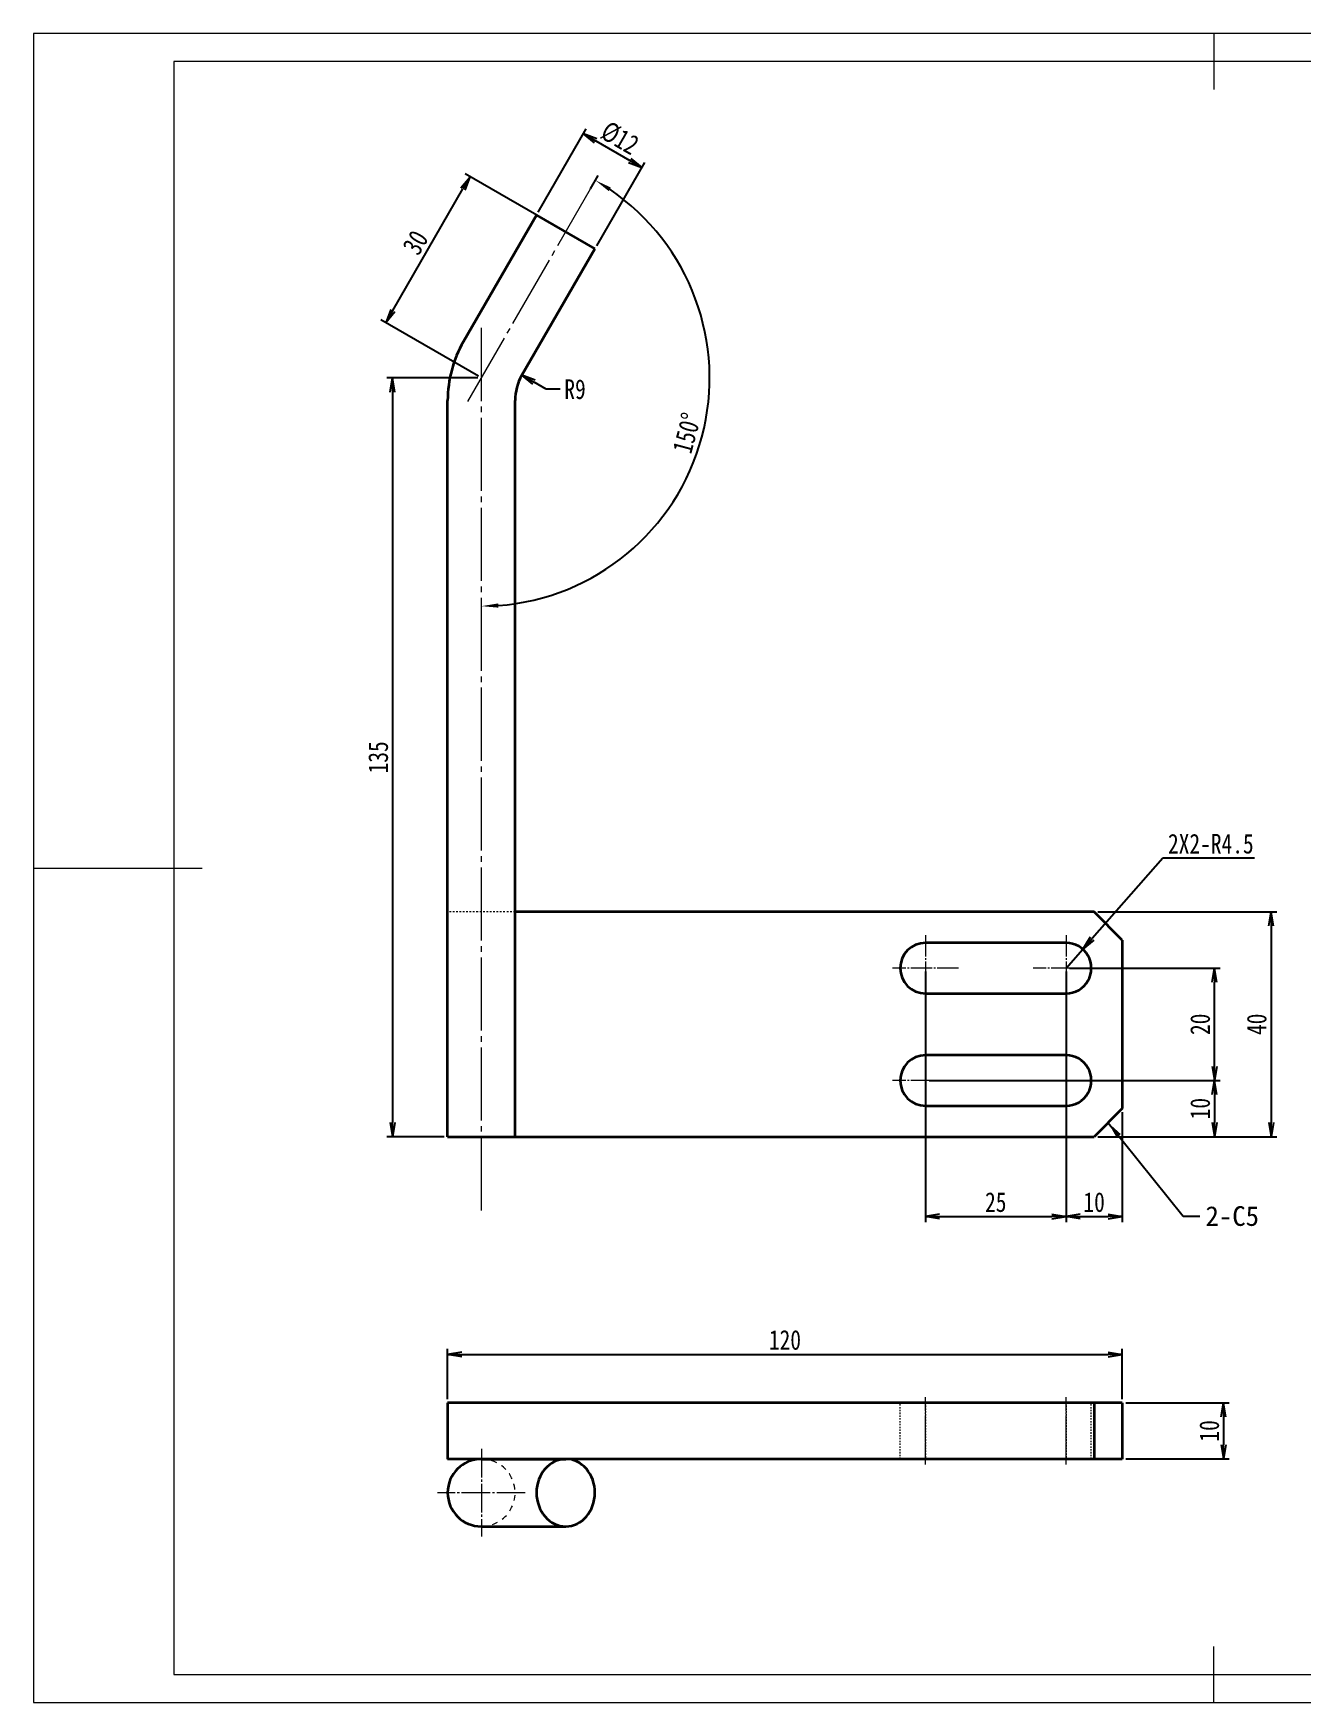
# Model space of a CAD drawing. Header units: millimetres. Extents: x -15766 to 80009, y -9701 to 15159.
# Drawn here: x -14746.3 to -14520.7, y 4666.8 to 4963.8 of the extents above; entities that cross this region are included whole.
import ezdxf

# ---------------------------------------------------------------- set-up
doc = ezdxf.new("R2010")
doc.units = ezdxf.units.MM
doc.linetypes.add('CENTER-HOKUTO_1', pattern=[16, 13, -1, 1, -1])
doc.linetypes.add('HIDDEN-HOKUTO_1', pattern=[2, 1, -1])
doc.layers.get('DEFPOINTS').update_dxf_attribs({"lineweight": 18})
for name, color, linetype, lineweight in [('AM_7', 2, 'CENTER-HOKUTO_1', 18), ('AM_HID', 1, 'HIDDEN-HOKUTO_1', 18), ('AM_VIS', 7, 'Continuous', 18), ('CDRAFT0', 7, 'Continuous', 18), ('title_frame', 7, 'Continuous', 18), ('word_dim', 9, 'Continuous', 18), ('粗实线层_1', 7, 'Continuous', 15)]:
    doc.layers.add(name, color=color, linetype=linetype, lineweight=lineweight)
doc.styles.add('DIM', font='', dxfattribs={"width": 0.8})
doc.styles.get('DIM').set_extended_font_data('NSimSun')
doc.dimstyles.new('1-1', dxfattribs={"dimtxt": 3.5, "dimasz": 3, "dimexe": 1, "dimexo": 0, "dimgap": 1, "dimtad": 1, "dimdsep": 46, "dimtxsty": 'DIM', "dimblk": '_CAXARROW', "dimcen": 0, "dimdle": 6, "dimclrd": 256, "dimclre": 256, "dimclrt": 3, "dimazin": 2, "dimtfac": 0.707107, "dimtmove": 0, "dimatfit": 3, "dimfxl": 0, "dimfrac": 2, "dimtolj": 1, "dimarcsym": 0})
doc.dimstyles.new('1-1$0', dxfattribs={"dimtxt": 3.5, "dimasz": 2.5, "dimexe": 1, "dimexo": 0.625, "dimgap": 0.8, "dimtad": 1, "dimdsep": 46, "dimtxsty": 'DIM', "dimblk": 'OPEN', "dimcen": 0, "dimdle": 5, "dimclrd": 256, "dimclre": 256, "dimclrt": 3, "dimazin": 3, "dimtfac": 0.5, "dimtmove": 0, "dimatfit": 3, "dimldrblk": 'OPEN', "dimfxl": 0, "dimtolj": 1, "dimarcsym": 0})
doc.dimstyles.new('1-1$4', dxfattribs={"dimtxt": 3.5, "dimasz": 2.5, "dimexe": 1, "dimexo": 0.625, "dimgap": 0.8, "dimtad": 1, "dimtih": 1, "dimtoh": 1, "dimzin": 12, "dimdsep": 46, "dimtxsty": 'DIM', "dimblk": 'OPEN', "dimcen": 0, "dimdle": 5, "dimclrd": 256, "dimclre": 256, "dimclrt": 3, "dimazin": 3, "dimtfac": 0.5, "dimtmove": 0, "dimatfit": 3, "dimldrblk": 'OPEN', "dimfxl": 0, "dimtolj": 1, "dimarcsym": 0})

# ---------------------------------------------------------------- blocks, each defined once
blk = doc.blocks.new('*X1435')
at = {"layer": 'CDRAFT0'}
for p, q in [((420, 297), (0, 297)), ((0, 297), (0, 0)), ((420, 0), (420, 297)), ((0, 0), (420, 0))]:
    blk.add_line(p, q, dxfattribs=at)
at = {"layer": '粗实线层_1'}
for p, q in [((210, 297), (210, 287)), ((415, 292), (25, 292)), ((25, 292), (25, 5)), ((415, 5), (415, 292)), ((0, 148.5), (30, 148.5)), ((420, 148.5), (410, 148.5)), ((210, 0), (210, 10)), ((25, 5), (415, 5))]:
    blk.add_line(p, q, dxfattribs=at)
blk = doc.blocks.new('_OPEN')
at = {"color": 0, "linetype": 'ByBlock', "lineweight": -2}
for p, q in [((-1, 0.166667), (0, 0)), ((-1, -0.166667), (0, 0)), ((0, 0), (-1, 0))]:
    blk.add_line(p, q, dxfattribs=at)
blk = doc.blocks.new('*D1518')
at = {"layer": 'DEFPOINTS', "color": 0, "transparency": 16777216}
for p in [(-14562.65, 4797.44), (-14552.65, 4772.44), (-14552.65, 4753.23)]:
    blk.add_point(p, dxfattribs=at)
at = {"layer": 'word_dim', "linetype": 'Continuous', "lineweight": -2, "transparency": 16777216}
for p, q in [((-14562.65, 4796.81), (-14562.65, 4752.23)), ((-14552.65, 4771.81), (-14552.65, 4752.23)), ((-14560.15, 4753.23), (-14555.15, 4753.23))]:
    blk.add_line(p, q, dxfattribs=at)
at = {"layer": 'word_dim', "lineweight": -2, "transparency": 16777216, "xscale": 2.5, "yscale": 2.5, "zscale": 2.5, "rotation": 180}
blk.add_blockref('_OPEN', (-14562.65, 4753.23), dxfattribs=at)
at = {"layer": 'word_dim', "lineweight": -2, "transparency": 16777216, "xscale": 2.5, "yscale": 2.5, "zscale": 2.5}
blk.add_blockref('_OPEN', (-14552.65, 4753.23), dxfattribs=at)
at = {"layer": 'word_dim', "color": 3, "transparency": 16777216, "insert": (-14557.65, 4755.78), "char_height": 3.5, "attachment_point": 5, "style": 'DIM'}
blk.add_mtext('\\A1;10', dxfattribs=at)
blk = doc.blocks.new('*D1519')
at = {"layer": 'DEFPOINTS', "color": 0, "transparency": 16777216}
for p in [(-14587.65, 4797.44), (-14562.65, 4797.44), (-14562.65, 4753.23)]:
    blk.add_point(p, dxfattribs=at)
at = {"layer": 'word_dim', "linetype": 'Continuous', "lineweight": -2, "transparency": 16777216}
for p, q in [((-14587.65, 4796.81), (-14587.65, 4752.23)), ((-14562.65, 4796.81), (-14562.65, 4752.23)), ((-14585.15, 4753.23), (-14565.15, 4753.23))]:
    blk.add_line(p, q, dxfattribs=at)
at = {"layer": 'word_dim', "lineweight": -2, "transparency": 16777216, "xscale": 2.5, "yscale": 2.5, "zscale": 2.5, "rotation": 180}
blk.add_blockref('_OPEN', (-14587.65, 4753.23), dxfattribs=at)
at = {"layer": 'word_dim', "lineweight": -2, "transparency": 16777216, "xscale": 2.5, "yscale": 2.5, "zscale": 2.5}
blk.add_blockref('_OPEN', (-14562.65, 4753.23), dxfattribs=at)
at = {"layer": 'word_dim', "color": 3, "transparency": 16777216, "insert": (-14575.15, 4755.78), "char_height": 3.5, "attachment_point": 5, "style": 'DIM'}
blk.add_mtext('\\A1;25', dxfattribs=at)
blk = doc.blocks.new('*D1520')
at = {"layer": 'DEFPOINTS', "color": 0, "transparency": 16777216}
for p in [(-14587.65, 4777.44), (-14557.65, 4767.44), (-14536.23, 4767.44)]:
    blk.add_point(p, dxfattribs=at)
at = {"layer": 'word_dim', "linetype": 'Continuous', "lineweight": -2, "transparency": 16777216}
for p, q in [((-14587.02, 4777.44), (-14535.23, 4777.44)), ((-14536.23, 4774.94), (-14536.23, 4769.94)), ((-14557.02, 4767.44), (-14535.23, 4767.44))]:
    blk.add_line(p, q, dxfattribs=at)
at = {"layer": 'word_dim', "lineweight": -2, "transparency": 16777216, "xscale": 2.5, "yscale": 2.5, "zscale": 2.5}
for p, rotation in [((-14536.23, 4777.44), 90), ((-14536.23, 4767.44), 270)]:
    blk.add_blockref('_OPEN', p, dxfattribs=dict(at, rotation=rotation))
at = {"layer": 'word_dim', "color": 3, "transparency": 16777216, "insert": (-14538.78, 4772.44), "char_height": 3.5, "attachment_point": 5, "rotation": 90, "style": 'DIM'}
blk.add_mtext('\\A1;10', dxfattribs=at)
blk = doc.blocks.new('*D1521')
at = {"layer": 'DEFPOINTS', "color": 0, "transparency": 16777216}
for p in [(-14562.65, 4797.44), (-14536.23, 4797.44), (-14562.65, 4777.44)]:
    blk.add_point(p, dxfattribs=at)
at = {"layer": 'word_dim', "linetype": 'Continuous', "lineweight": -2, "transparency": 16777216}
for p, q in [((-14562.02, 4797.44), (-14535.23, 4797.44)), ((-14536.23, 4779.94), (-14536.23, 4794.94)), ((-14562.02, 4777.44), (-14535.23, 4777.44))]:
    blk.add_line(p, q, dxfattribs=at)
at = {"layer": 'word_dim', "lineweight": -2, "transparency": 16777216, "xscale": 2.5, "yscale": 2.5, "zscale": 2.5}
for p, rotation in [((-14536.23, 4797.44), 90), ((-14536.23, 4777.44), 270)]:
    blk.add_blockref('_OPEN', p, dxfattribs=dict(at, rotation=rotation))
at = {"layer": 'word_dim', "color": 3, "transparency": 16777216, "insert": (-14538.78, 4787.44), "char_height": 3.5, "attachment_point": 5, "rotation": 90, "style": 'DIM'}
blk.add_mtext('\\A1;20', dxfattribs=at)
blk = doc.blocks.new('*D1522')
at = {"layer": 'DEFPOINTS', "color": 0, "transparency": 16777216}
for p in [(-14557.65, 4807.44), (-14557.65, 4767.44), (-14526.17, 4767.44)]:
    blk.add_point(p, dxfattribs=at)
at = {"layer": 'word_dim', "linetype": 'Continuous', "lineweight": -2, "transparency": 16777216}
for p, q in [((-14557.02, 4807.44), (-14525.17, 4807.44)), ((-14526.17, 4804.94), (-14526.17, 4769.94)), ((-14557.02, 4767.44), (-14525.17, 4767.44))]:
    blk.add_line(p, q, dxfattribs=at)
at = {"layer": 'word_dim', "lineweight": -2, "transparency": 16777216, "xscale": 2.5, "yscale": 2.5, "zscale": 2.5}
for p, rotation in [((-14526.17, 4807.44), 90), ((-14526.17, 4767.44), 270)]:
    blk.add_blockref('_OPEN', p, dxfattribs=dict(at, rotation=rotation))
at = {"layer": 'word_dim', "color": 3, "transparency": 16777216, "insert": (-14528.72, 4787.44), "char_height": 3.5, "attachment_point": 5, "rotation": 90, "style": 'DIM'}
blk.add_mtext('\\A1;40', dxfattribs=at)
blk = doc.blocks.new('*D1523')
at = {"layer": 'DEFPOINTS', "color": 0, "transparency": 16777216}
for p in [(-14559.68, 4800.82), (-14562.65, 4797.44)]:
    blk.add_point(p, dxfattribs=at)
at = {"layer": 'word_dim', "linetype": 'Continuous', "lineweight": -2, "transparency": 16777216}
for p, q in [((-14545.43, 4817), (-14558.02, 4802.69)), ((-14529.15, 4817), (-14545.43, 4817)), ((-14562.65, 4797.44), (-14559.68, 4800.82))]:
    blk.add_line(p, q, dxfattribs=at)
at = {"layer": 'word_dim', "lineweight": -2, "transparency": 16777216, "xscale": 2.5, "yscale": 2.5, "zscale": 2.5, "rotation": 228.6450831917072}
blk.add_blockref('_OPEN', (-14559.68, 4800.82), dxfattribs=at)
at = {"layer": 'word_dim', "color": 3, "transparency": 16777216, "insert": (-14536.89, 4819.55), "char_height": 3.5, "attachment_point": 5, "style": 'DIM'}
blk.add_mtext('\\A1;2X2-R4.5', dxfattribs=at)
blk = doc.blocks.new('_CAXARROW')
blk.add_hatch(color=0).paths.add_polyline_path([(0, 0), (-1, 0.125), (-1, -0.125)], flags=0)
blk = doc.blocks.new('*D1524')
at = {"layer": 'DEFPOINTS', "color": 0, "transparency": 16777216}
for p in [(-14552.65, 4720.1), (-14552.65, 4710.1), (-14534.61, 4710.1)]:
    blk.add_point(p, dxfattribs=at)
at = {"layer": 'word_dim', "linetype": 'Continuous', "lineweight": -2, "transparency": 16777216}
for p, q in [((-14552.02, 4720.1), (-14533.61, 4720.1)), ((-14534.61, 4717.6), (-14534.61, 4712.6)), ((-14552.02, 4710.1), (-14533.61, 4710.1))]:
    blk.add_line(p, q, dxfattribs=at)
at = {"layer": 'word_dim', "lineweight": -2, "transparency": 16777216, "xscale": 2.5, "yscale": 2.5, "zscale": 2.5}
for p, rotation in [((-14534.61, 4720.1), 90), ((-14534.61, 4710.1), 270)]:
    blk.add_blockref('_OPEN', p, dxfattribs=dict(at, rotation=rotation))
at = {"layer": 'word_dim', "color": 3, "transparency": 16777216, "insert": (-14537.16, 4715.1), "char_height": 3.5, "attachment_point": 5, "rotation": 90, "style": 'DIM'}
blk.add_mtext('\\A1;10', dxfattribs=at)
blk = doc.blocks.new('*D1525')
at = {"layer": 'DEFPOINTS', "color": 0, "transparency": 16777216}
for p in [(-14638.1, 4939.89), (-14656.85, 4931.42), (-14646.45, 4925.42)]:
    blk.add_point(p, dxfattribs=at)
at = {"layer": 'word_dim', "linetype": 'Continuous', "lineweight": -2, "transparency": 16777216}
for p, q in [((-14656.53, 4931.96), (-14647.99, 4946.76)), ((-14646.32, 4944.64), (-14640.26, 4941.14)), ((-14646.14, 4925.96), (-14637.6, 4940.76))]:
    blk.add_line(p, q, dxfattribs=at)
at = {"layer": 'word_dim', "lineweight": -2, "transparency": 16777216, "xscale": 2.5, "yscale": 2.5, "zscale": 2.5}
for p, rotation in [((-14648.49, 4945.89), 149.9993475973531), ((-14638.1, 4939.89), 329.9993475973531)]:
    blk.add_blockref('_OPEN', p, dxfattribs=dict(at, rotation=rotation))
at = {"layer": 'word_dim', "color": 3, "transparency": 16777216, "insert": (-14642.02, 4945.1), "char_height": 3.5, "attachment_point": 5, "rotation": 329.9993, "style": 'DIM'}
blk.add_mtext('\\A1;%%c12', dxfattribs=at)
blk = doc.blocks.new('*D1526')
at = {"layer": 'DEFPOINTS', "color": 0, "transparency": 16777216}
for p in [(-14647.23, 4936.07), (-14666.65, 4911.52), (-14669.06, 4898.27), (-14635.55, 4876.34), (-14666.65, 4754.34)]:
    blk.add_point(p, dxfattribs=at)
at = {"layer": 'word_dim', "linetype": 'Continuous', "lineweight": -2, "transparency": 16777216}
blk.add_line((-14647.23, 4936.07), (-14645.85, 4938.47), dxfattribs=at)
blk.add_arc((-14666.65, 4902.44), 40.6, 274.2345, 55.7657, dxfattribs=at)
at = {"layer": 'word_dim', "lineweight": -2, "transparency": 16777216, "xscale": 3, "yscale": 3, "zscale": 3}
for p, rotation in [((-14646.35, 4937.6), 147.8829002330683), ((-14666.65, 4861.84), 182.117226486874)]:
    blk.add_blockref('_CAXARROW', p, dxfattribs=dict(at, rotation=rotation))
at = {"layer": 'word_dim', "color": 3, "transparency": 16777216, "insert": (-14630.09, 4892.64), "char_height": 3.5, "attachment_point": 5, "rotation": 75.0001, "style": 'DIM'}
blk.add_mtext('\\A1;150°', dxfattribs=at)
blk = doc.blocks.new('*D1527')
at = {"layer": 'DEFPOINTS', "color": 0, "transparency": 16777216}
for p in [(-14659.44, 4902.92), (-14651.65, 4898.42)]:
    blk.add_point(p, dxfattribs=at)
at = {"layer": 'word_dim', "linetype": 'Continuous', "lineweight": -2, "transparency": 16777216}
for p, q in [((-14655.11, 4900.42), (-14657.28, 4901.67)), ((-14652.61, 4900.42), (-14655.11, 4900.42))]:
    blk.add_line(p, q, dxfattribs=at)
at = {"layer": 'word_dim', "lineweight": -2, "transparency": 16777216, "xscale": 2.5, "yscale": 2.5, "zscale": 2.5, "rotation": 149.9999973439402}
blk.add_blockref('_OPEN', (-14659.44, 4902.92), dxfattribs=at)
at = {"layer": 'word_dim', "color": 3, "transparency": 16777216, "insert": (-14649.99, 4900.42), "char_height": 3.5, "attachment_point": 5, "style": 'DIM'}
blk.add_mtext('\\A1;R9', dxfattribs=at)
blk = doc.blocks.new('*D1528')
at = {"layer": 'DEFPOINTS', "color": 0, "transparency": 16777216}
for p in [(-14666.65, 4902.44), (-14682.44, 4767.44), (-14672.65, 4767.44)]:
    blk.add_point(p, dxfattribs=at)
at = {"layer": 'word_dim', "linetype": 'Continuous', "lineweight": -2, "transparency": 16777216}
for p, q in [((-14667.27, 4902.44), (-14683.44, 4902.44)), ((-14682.44, 4899.94), (-14682.44, 4769.94)), ((-14673.27, 4767.44), (-14683.44, 4767.44))]:
    blk.add_line(p, q, dxfattribs=at)
at = {"layer": 'word_dim', "lineweight": -2, "transparency": 16777216, "xscale": 2.5, "yscale": 2.5, "zscale": 2.5}
for p, rotation in [((-14682.44, 4902.44), 90), ((-14682.44, 4767.44), 270)]:
    blk.add_blockref('_OPEN', p, dxfattribs=dict(at, rotation=rotation))
at = {"layer": 'word_dim', "color": 3, "transparency": 16777216, "insert": (-14684.99, 4834.94), "char_height": 3.5, "attachment_point": 5, "rotation": 90, "style": 'DIM'}
blk.add_mtext('\\A1;135', dxfattribs=at)
blk = doc.blocks.new('*D1529')
at = {"layer": 'DEFPOINTS', "color": 0, "transparency": 16777216}
for p in [(-14668.67, 4938.25), (-14651.65, 4928.42), (-14666.65, 4902.44)]:
    blk.add_point(p, dxfattribs=at)
at = {"layer": 'word_dim', "linetype": 'Continuous', "lineweight": -2, "transparency": 16777216}
for p, q in [((-14652.19, 4928.73), (-14669.54, 4938.75)), ((-14682.42, 4914.43), (-14669.92, 4936.08)), ((-14667.19, 4902.75), (-14684.54, 4912.77))]:
    blk.add_line(p, q, dxfattribs=at)
at = {"layer": 'word_dim', "lineweight": -2, "transparency": 16777216, "xscale": 2.5, "yscale": 2.5, "zscale": 2.5}
for p, rotation in [((-14668.67, 4938.25), 59.99978205995941), ((-14683.67, 4912.27), 239.9997820599594)]:
    blk.add_blockref('_OPEN', p, dxfattribs=dict(at, rotation=rotation))
at = {"layer": 'word_dim', "color": 3, "transparency": 16777216, "insert": (-14678.38, 4926.53), "char_height": 3.5, "attachment_point": 5, "rotation": 59.9998, "style": 'DIM'}
blk.add_mtext('\\A1;30', dxfattribs=at)
blk = doc.blocks.new('*D1530')
at = {"layer": 'DEFPOINTS', "color": 0, "transparency": 16777216}
for p in [(-14552.65, 4728.71), (-14672.65, 4720.1), (-14552.65, 4720.1)]:
    blk.add_point(p, dxfattribs=at)
at = {"layer": 'word_dim', "linetype": 'Continuous', "lineweight": -2, "transparency": 16777216}
for p, q in [((-14672.65, 4720.72), (-14672.65, 4729.71)), ((-14670.15, 4728.71), (-14555.15, 4728.71)), ((-14552.65, 4720.72), (-14552.65, 4729.71))]:
    blk.add_line(p, q, dxfattribs=at)
at = {"layer": 'word_dim', "lineweight": -2, "transparency": 16777216, "xscale": 2.5, "yscale": 2.5, "zscale": 2.5, "rotation": 180}
blk.add_blockref('_OPEN', (-14672.65, 4728.71), dxfattribs=at)
at = {"layer": 'word_dim', "lineweight": -2, "transparency": 16777216, "xscale": 2.5, "yscale": 2.5, "zscale": 2.5}
blk.add_blockref('_OPEN', (-14552.65, 4728.71), dxfattribs=at)
at = {"layer": 'word_dim', "color": 3, "transparency": 16777216, "insert": (-14612.65, 4731.26), "char_height": 3.5, "attachment_point": 5, "style": 'DIM'}
blk.add_mtext('\\A1;120', dxfattribs=at)

msp = doc.modelspace()

# ---------------------------------------------------------------- linework, layer by layer
at = {"layer": 'AM_7'}
for p, q in [((-14669.05674, 4898.268), (-14647.23301, 4936.068)), ((-14666.64951, 4754.33916), (-14666.64951, 4911.51607))]:
    msp.add_line(p, q, dxfattribs=at)
at = {"layer": 'AM_7', "ltscale": 0.2925}
for p, q in [((-14587.64951, 4803.28723), (-14587.64951, 4791.58723)), ((-14562.64951, 4803.28723), (-14562.64951, 4791.58723)), ((-14587.64951, 4783.28723), (-14587.64951, 4771.58723)), ((-14562.64951, 4783.28723), (-14562.64951, 4771.58723))]:
    msp.add_line(p, q, dxfattribs=at)
at = {"layer": 'AM_7', "ltscale": 0.292505}
for p, q in [((-14581.79941, 4797.43723), (-14593.49961, 4797.43723)), ((-14556.79941, 4797.43723), (-14568.49961, 4797.43723)), ((-14581.79941, 4777.43723), (-14593.49961, 4777.43723)), ((-14556.79941, 4777.43723), (-14568.49961, 4777.43723))]:
    msp.add_line(p, q, dxfattribs=at)
at = {"layer": 'AM_7', "ltscale": 0.3}
for p, q in [((-14587.64951, 4709.09603), (-14587.64951, 4721.09603)), ((-14562.64951, 4709.09603), (-14562.64951, 4721.09603))]:
    msp.add_line(p, q, dxfattribs=at)
at = {"layer": 'AM_7', "ltscale": 0.39}
msp.add_line((-14666.64951, 4711.89604), (-14666.64951, 4696.29603), dxfattribs=at)
at = {"layer": 'AM_7', "ltscale": 0.38999}
msp.add_line((-14658.84971, 4704.09603), (-14674.44932, 4704.09603), dxfattribs=at)
at = {"layer": 'AM_HID', "ltscale": 0.3}
for p, q in [((-14660.64951, 4807.43723), (-14672.64951, 4807.43723)), ((-14672.64951, 4767.43723), (-14660.64951, 4767.43723))]:
    msp.add_line(p, q, dxfattribs=at)
at = {"layer": 'AM_HID', "ltscale": 0.25}
for p, q in [((-14592.14951, 4710.09603), (-14592.14951, 4720.09603)), ((-14592.14951, 4710.09603), (-14592.14951, 4720.09603)), ((-14587.64951, 4720.09603), (-14587.64951, 4710.09603)), ((-14587.64951, 4710.09603), (-14587.64951, 4720.09603)), ((-14587.64951, 4710.09603), (-14587.64951, 4720.09603)), ((-14587.64951, 4710.09603), (-14587.64951, 4720.09603)), ((-14562.64951, 4720.09603), (-14562.64951, 4710.09603)), ((-14562.64951, 4710.09603), (-14562.64951, 4720.09603)), ((-14562.64951, 4710.09603), (-14562.64951, 4720.09603)), ((-14562.64951, 4710.09603), (-14562.64951, 4720.09603)), ((-14558.14951, 4710.09603), (-14558.14951, 4720.09603)), ((-14558.14951, 4710.09603), (-14558.14951, 4720.09603)), ((-14557.64951, 4720.09603), (-14557.64951, 4710.09603))]:
    msp.add_line(p, q, dxfattribs=at)
at = {"layer": 'AM_HID'}
msp.add_arc((-14666.64951, 4704.09603), 6, 269.9999975, 90.0000025, dxfattribs=at)
at = {"layer": 'AM_VIS', "lineweight": 35}
for p, q in [((-14669.83604, 4908.91799), (-14656.8458, 4931.41799)), ((-14659.44395, 4902.91799), (-14646.45322, 4925.41799)), ((-14672.64951, 4767.43723), (-14672.64951, 4898.41799)), ((-14660.64951, 4767.43723), (-14660.64951, 4898.41799)), ((-14672.64951, 4767.43723), (-14672.64951, 4807.43723)), ((-14557.64951, 4807.43723), (-14660.64951, 4807.43723)), ((-14562.64951, 4801.93723), (-14587.64951, 4801.93723)), ((-14552.64951, 4802.43723), (-14552.64951, 4772.43723)), ((-14587.64951, 4792.93723), (-14562.64951, 4792.93723)), ((-14562.64951, 4781.93723), (-14587.64951, 4781.93723)), ((-14587.64951, 4772.93723), (-14562.64951, 4772.93723)), ((-14660.64951, 4767.43723), (-14557.64951, 4767.43723)), ((-14557.64951, 4720.09603), (-14672.64951, 4720.09603)), ((-14557.64951, 4710.09603), (-14672.64951, 4710.09603))]:
    msp.add_line(p, q, dxfattribs=at)
at = {"layer": 'AM_VIS', "lineweight": 35, "ltscale": 0.300006}
msp.add_line((-14656.8458, 4931.41799), (-14646.45322, 4925.41799), dxfattribs=at)
at = {"layer": 'AM_VIS', "lineweight": 35, "ltscale": 0.176777}
for p, q in [((-14552.64951, 4802.43723), (-14557.64951, 4807.43723)), ((-14552.64951, 4772.43723), (-14557.64951, 4767.43723))]:
    msp.add_line(p, q, dxfattribs=at)
at = {"layer": 'AM_VIS', "lineweight": 35, "ltscale": 0.3}
msp.add_line((-14672.64951, 4767.43723), (-14660.64951, 4767.43723), dxfattribs=at)
at = {"layer": 'AM_VIS', "lineweight": 35, "ltscale": 0.25}
for p, q in [((-14672.64951, 4720.09603), (-14672.64951, 4710.09603)), ((-14557.64951, 4720.09603), (-14557.64951, 4710.09603)), ((-14552.64951, 4720.09603), (-14552.64951, 4710.09603))]:
    msp.add_line(p, q, dxfattribs=at)
at = {"layer": 'AM_VIS', "lineweight": 35, "ltscale": 0.125}
for p, q in [((-14552.64951, 4720.09603), (-14557.64951, 4720.09603)), ((-14552.64951, 4710.09603), (-14557.64951, 4710.09603))]:
    msp.add_line(p, q, dxfattribs=at)
at = {"layer": 'AM_VIS', "lineweight": 35, "ltscale": 0.050244}
for p, q in [((-14666.64951, 4710.09603), (-14664.63975, 4710.09603)), ((-14666.64951, 4698.09603), (-14664.63975, 4698.09603))]:
    msp.add_line(p, q, dxfattribs=at)
at = {"layer": 'AM_VIS', "lineweight": 35, "ltscale": 0.324756}
for p, q in [((-14664.63975, 4710.09603), (-14651.64951, 4710.09603)), ((-14664.63975, 4698.09603), (-14651.64951, 4698.09603))]:
    msp.add_line(p, q, dxfattribs=at)
at = {"layer": 'AM_VIS', "lineweight": 35}
for centre, radius, start, end in [((-14651.64951, 4898.41799), 21, 149.9999973, 180.000005), ((-14651.64951, 4898.41799), 9, 149.9999973, 180.000005), ((-14587.64951, 4797.43723), 4.5, 90.0000025, 269.9999975), ((-14562.64951, 4797.43723), 4.5, 269.9999975, 90.0000025), ((-14587.64951, 4777.43723), 4.5, 90.0000025, 269.9999975), ((-14562.64951, 4777.43723), 4.5, 269.9999975, 90.0000025), ((-14666.64951, 4704.09603), 6, 90.0000025, 269.9999975)]:
    msp.add_arc(centre, radius, start, end, dxfattribs=at)
for major_axis, start_param, end_param in [((0, -6), 3.141592654, 4.71238898), ((0, -6), 1.570796327, 3.141592654), ((0, 6), 1.570796327, 3.141592654), ((0, 6), 3.141592654, 4.71238898)]:
    msp.add_ellipse((-14651.64951, 4704.09603), major_axis=major_axis, ratio=0.866025404, start_param=start_param, end_param=end_param, dxfattribs=at)

# ---------------------------------------------------------------- block references
at = {"layer": 'title_frame'}
msp.add_blockref('*X1435', (-14746.34068, 4666.75102), dxfattribs=at)

# ---------------------------------------------------------------- texts
at = {"layer": 'word_dim', "color": 3, "insert": (-14537.83947, 4755.07344), "char_height": 3.5, "attachment_point": 1}
msp.add_mtext('2-C5', dxfattribs=at)

# ---------------------------------------------------------------- dimensions: what is measured, and where the dimension line sits
at = {"layer": 'word_dim', "color": 3, "true_color": 0x00ff00}
dim = msp.add_aligned_dim(p1=(-14656.8458, 4931.41799), p2=(-14646.45336, 4925.41775), distance=16.7132, dimstyle='1-1$0', override={"dimpost": '%%c<>'}, dxfattribs=at)
dim.commit()
dim.dimension.update_dxf_attribs({"geometry": '*D1525', "text_midpoint": (-14642.01779, 4945.10018)})
dim = msp.add_aligned_dim(p1=(-14666.64951, 4902.43746), p2=(-14651.64951, 4928.41799), distance=19.65934, dimstyle='1-1$0', dxfattribs=at)
dim.commit()
dim.dimension.update_dxf_attribs({"geometry": '*D1529', "text_midpoint": (-14678.38332, 4926.53247)})
dim = msp.add_angular_dim_2l(base=(-14635.5467, 4876.33914), line1=((-14666.64951, 4754.33916), (-14666.64951, 4911.51607)), line2=((-14669.05674, 4898.268), (-14647.23301, 4936.068)), dimstyle='1-1', dxfattribs=at)
dim.commit()
dim.dimension.update_dxf_attribs({"geometry": '*D1526', "text_midpoint": (-14630.08746, 4892.64073)})
for base, p1, p2, picture, middle in [((-14682.43543, 4767.43723), (-14666.64951, 4902.43746), (-14672.64951, 4767.43723), '*D1528', (-14684.98543, 4834.93734)), ((-14526.16583, 4767.43723), (-14557.64951, 4807.43723), (-14557.64951, 4767.43723), '*D1522', (-14528.71583, 4787.43723)), ((-14536.2278, 4797.43723), (-14562.64951, 4777.43723), (-14562.64951, 4797.43723), '*D1521', (-14538.7778, 4787.43723)), ((-14536.2278, 4767.43723), (-14587.64951, 4777.43723), (-14557.64951, 4767.43723), '*D1520', (-14538.7778, 4772.43723)), ((-14534.61471, 4710.09603), (-14552.64951, 4720.09603), (-14552.64951, 4710.09603), '*D1524', (-14537.16471, 4715.09603))]:
    dim = msp.add_linear_dim(base=base, p1=p1, p2=p2, angle=90, dimstyle='1-1$0', dxfattribs=at)
    dim.commit()
    dim.dimension.update_dxf_attribs({"geometry": picture, "text_midpoint": middle})
dim = msp.add_radius_dim(center=(-14651.64951, 4898.41799), mpoint=(-14659.44374, 4902.91799), dimstyle='1-1$4', override={"dimtmove": 1}, dxfattribs=at)
dim.commit()
dim.dimension.update_dxf_attribs({"geometry": '*D1527', "text_midpoint": (-14655.11361, 4900.41799), "dimtype": 164})
dim = msp.add_radius_dim(center=(-14562.64951, 4797.43723), mpoint=(-14559.67627, 4800.81507), text='2X2-<>', dimstyle='1-1$4', dxfattribs=at)
dim.commit()
dim.dimension.update_dxf_attribs({"geometry": '*D1523', "text_midpoint": (-14536.89071, 4817.0004), "dimtype": 164})
for base, p1, p2, picture, middle in [((-14562.64951, 4753.22718), (-14587.64951, 4797.43723), (-14562.64951, 4797.43723), '*D1519', (-14575.14951, 4755.77718)), ((-14552.64951, 4753.22718), (-14562.64951, 4797.43723), (-14552.64951, 4772.43723), '*D1518', (-14557.64951, 4755.77718)), ((-14552.64951, 4728.71237), (-14672.64951, 4720.09603), (-14552.64951, 4720.09603), '*D1530', (-14612.64951, 4731.26237))]:
    dim = msp.add_linear_dim(base=base, p1=p1, p2=p2, dimstyle='1-1$0', dxfattribs=at)
    dim.commit()
    dim.dimension.update_dxf_attribs({"geometry": picture, "text_midpoint": middle})

# ---------------------------------------------------------------- leaders
at = {"layer": 'word_dim', "color": 3, "true_color": 0x00ff00, "annotation_type": 0, "has_hookline": 1, "hookline_direction": 0, "text_width": 12.83333}
msp.add_leader([(-14555.14951, 4769.93723), (-14541.83947, 4753.32344), (-14538.83947, 4753.32344)], dimstyle='1-1', override={"dimgap": 1, "dimtad": 0}, dxfattribs=at)

doc.saveas('drawing.dxf')
